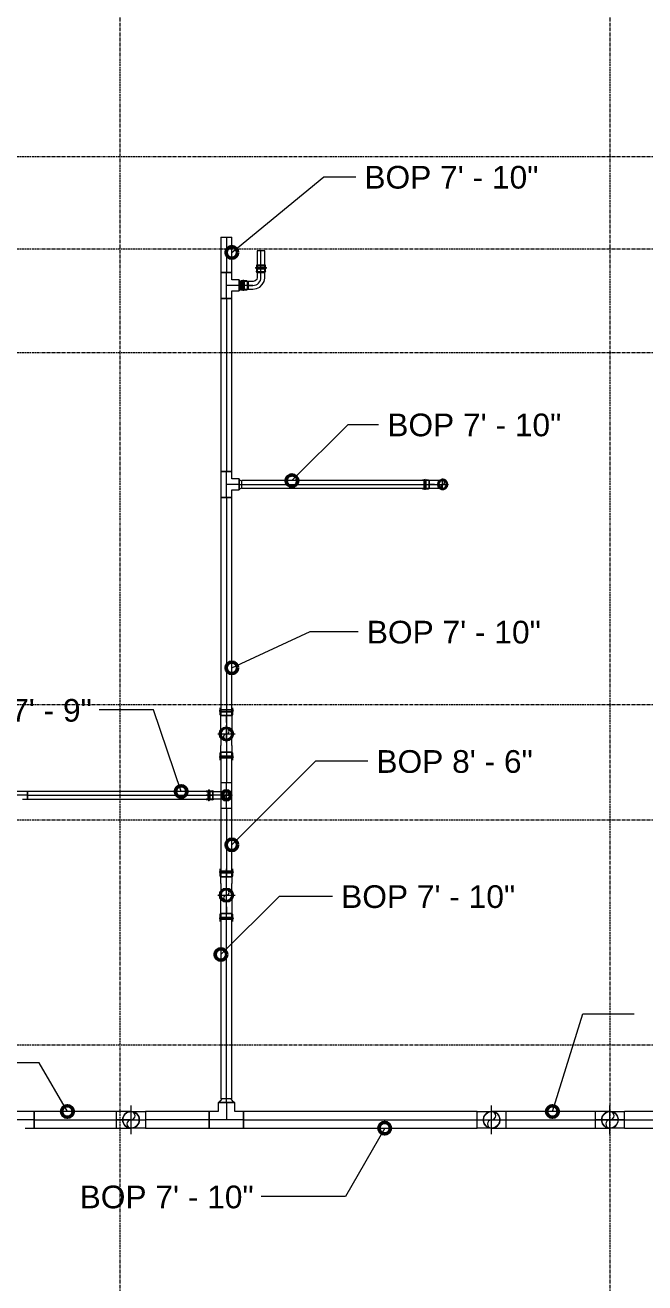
# Model space of a CAD drawing. Header units: inches. Extents: x -3679 to 241, y -496 to 1784.
# Drawn here: x -2457.4 to -2349.9, y 297.7 to 515.7 of the extents above; entities that cross this region are included whole.
import ezdxf

# ---------------------------------------------------------------- set-up
doc = ezdxf.new("R2010")
doc.units = ezdxf.units.IN
doc.header["$MEASUREMENT"] = 0
doc.linetypes.add('Grid Line', pattern=[0.875, 0.5, -0.125, 0.125, -0.125])
for name, color, linetype, lineweight in [('G-ANNO-DIMS', 251, 'Continuous', 9), ('P-PIPE', 1, 'Continuous', 9), ('P-PIPE-CNTR', 1, 'Continuous', 9), ('S-GRID', 8, 'Continuous', 9)]:
    doc.layers.add(name, color=color, linetype=linetype, lineweight=lineweight)
doc.styles.add('Arial', font='arial.ttf', dxfattribs={"height": 3.934132})

# ---------------------------------------------------------------- blocks, each defined once
blk = doc.blocks.new('Victaulic-VicPress316-Elbow 90-45deg Style P568_P571 - Standard-523083-FIFTH LEVEL')
at = {"layer": 'P-PIPE'}
for p, q in [((-0.77, 3.52), (-0.77, 3.18)), ((0.77, 3.52), (-0.77, 3.52)), ((-0.77, 3.52), (0.77, 3.52)), ((-0.77, 3.18), (0.77, 3.18)), ((0.77, 3.18), (-0.77, 3.18)), ((-0.77, 2.89), (-0.77, 2.44)), ((-0.77, 2.89), (0.77, 2.89)), ((0.77, 2.89), (-0.77, 2.89)), ((-0.66, 3.52), (-0.66, 2.22)), ((-0.66, 3.52), (0.66, 3.52)), ((0.66, 3.52), (-0.66, 3.52)), ((-0.66, 2.33), (-0.66, 1.39)), ((0, 2.33), (-0.66, 2.33)), ((-0.66, 2.33), (0, 2.33)), ((-0.66, 2.22), (0.66, 2.22)), ((0.66, 2.22), (-0.66, 2.22)), ((0, 2.33), (0.66, 2.33)), ((0.66, 2.33), (0, 2.33)), ((0, 1.39), (0, 2.33)), ((0.66, 2.22), (0.66, 3.52)), ((0.66, 1.39), (0.66, 2.33)), ((0.77, 3.18), (0.77, 3.52)), ((0.77, 2.44), (0.77, 2.89)), ((-3.18, 0.77), (-3.52, 0.77)), ((-3.52, 0.77), (-3.52, -0.77)), ((-3.52, -0.77), (-3.52, 0.77)), ((-2.22, 0.66), (-3.52, 0.66)), ((-3.52, -0.66), (-3.52, 0.66)), ((-3.52, 0.66), (-3.52, -0.66)), ((-3.18, -0.77), (-3.18, 0.77)), ((-3.18, 0.77), (-3.18, -0.77)), ((-2.44, 0.77), (-2.89, 0.77)), ((-2.89, -0.77), (-2.89, 0.77)), ((-2.89, 0.77), (-2.89, -0.77)), ((-1.39, 0.66), (-2.33, 0.66)), ((-2.33, 0), (-2.33, 0.66)), ((-2.33, 0.66), (-2.33, 0)), ((-2.22, -0.66), (-2.22, 0.66)), ((-2.22, 0.66), (-2.22, -0.66)), ((-3.52, -0.66), (-2.22, -0.66)), ((-3.52, -0.77), (-3.18, -0.77)), ((-2.89, -0.77), (-2.44, -0.77)), ((-2.33, 0), (-2.33, -0.66)), ((-2.33, -0.66), (-2.33, 0)), ((-1.39, 0), (-2.33, 0)), ((-2.33, -0.66), (-1.39, -0.66))]:
    blk.add_line(p, q, dxfattribs=at)
at = {"layer": 'P-PIPE', "flags": 128}
for points in [[(-0.77, 2.89), (-0.89, 2.96), (-0.9, 3.1), (-0.79, 3.18), (-0.77, 3.18)], [(0.77, 3.18), (0.67, 3.18), (0.42, 3.18), (0.07, 3.18), (-0.3, 3.18), (-0.6, 3.18), (-0.75, 3.18), (-0.77, 3.18)], [(-0.77, 3.18), (-0.67, 3.18), (-0.42, 3.18), (-0.07, 3.18), (0.3, 3.18), (0.6, 3.18), (0.75, 3.18), (0.77, 3.18)], [(-0.77, 2.89), (-0.67, 2.89), (-0.42, 2.89), (-0.07, 2.89), (0.3, 2.89), (0.6, 2.89), (0.75, 2.89), (0.77, 2.89)], [(0.77, 2.89), (0.67, 2.89), (0.42, 2.89), (0.07, 2.89), (-0.3, 2.89), (-0.6, 2.89), (-0.75, 2.89), (-0.77, 2.89)], [(-0.66, 2.22), (-0.77, 2.41), (-0.77, 2.44)], [(0.77, 2.44), (0.68, 2.24), (0.66, 2.22)], [(0.77, 3.18), (0.89, 3.11), (0.9, 2.98), (0.79, 2.89), (0.77, 2.89)], [(-3.18, 0.77), (-3.11, 0.89), (-2.98, 0.9), (-2.89, 0.79), (-2.89, 0.77)], [(-3.18, 0.77), (-3.18, 0.67), (-3.18, 0.42), (-3.18, 0.07), (-3.18, -0.3), (-3.18, -0.6), (-3.18, -0.75), (-3.18, -0.77)], [(-3.18, -0.77), (-3.18, -0.67), (-3.18, -0.42), (-3.18, -0.07), (-3.18, 0.3), (-3.18, 0.6), (-3.18, 0.75), (-3.18, 0.77)], [(-2.89, -0.77), (-2.89, -0.67), (-2.89, -0.42), (-2.89, -0.07), (-2.89, 0.3), (-2.89, 0.6), (-2.89, 0.75), (-2.89, 0.77)], [(-2.89, 0.77), (-2.89, 0.67), (-2.89, 0.42), (-2.89, 0.07), (-2.89, -0.3), (-2.89, -0.6), (-2.89, -0.75), (-2.89, -0.77)], [(-2.44, 0.77), (-2.24, 0.68), (-2.22, 0.66)], [(-0.66, 1.39), (-0.75, 1.04), (-1, 0.77), (-1.35, 0.66), (-1.39, 0.66)], [(-1.39, -0.66), (-0.78, -0.56), (-0.23, -0.29), (0.22, 0.13), (0.53, 0.67), (0.65, 1.27), (0.66, 1.39)], [(-2.89, -0.77), (-2.96, -0.89), (-3.1, -0.9), (-3.18, -0.79), (-3.18, -0.77)], [(-2.22, -0.66), (-2.41, -0.77), (-2.44, -0.77)]]:
    blk.add_lwpolyline(points, dxfattribs=at)
at = {"layer": 'P-PIPE'}
blk.add_arc((-1.39, 1.39), 1.39, 270, 0, dxfattribs=at)
blk = doc.blocks.new('Victaulic-VicPress316-Elbow 90-45deg Style P568_P571 - Standard-V2-FIFTH LEVEL')
at = {"layer": 'P-PIPE'}
for p, q in [((-1934.31, 162.63), (-1934.64, 162.63)), ((-1933.35, 162.52), (-1934.64, 162.52)), ((-1934.64, 161.86), (-1934.64, 161.86)), ((-1934.64, 161.86), (-1934.64, 161.86)), ((-1934.64, 161.86), (-1934.64, 161.86)), ((-1934.64, 161.86), (-1934.64, 161.86)), ((-1934.31, 161.86), (-1934.31, 161.86)), ((-1934.31, 161.86), (-1934.31, 161.86)), ((-1933.56, 162.63), (-1934.02, 162.63)), ((-1934.02, 161.86), (-1934.02, 161.86)), ((-1934.02, 161.86), (-1934.02, 161.86)), ((-1932.52, 162.52), (-1933.45, 162.52)), ((-1933.45, 162.52), (-1933.45, 161.86)), ((-1933.45, 161.86), (-1933.45, 162.52)), ((-1933.45, 161.86), (-1933.45, 161.21)), ((-1933.45, 161.21), (-1933.45, 161.86)), ((-1932.52, 161.86), (-1933.45, 161.86)), ((-1933.35, 161.86), (-1933.35, 161.86)), ((-1933.35, 161.86), (-1933.35, 161.86)), ((-1932.52, 161.86), (-1931.12, 161.86)), ((-1931.12, 161.86), (-1931.12, 161.86)), ((-1934.64, 161.21), (-1933.35, 161.21)), ((-1934.64, 161.1), (-1934.31, 161.1)), ((-1934.02, 161.1), (-1933.56, 161.1)), ((-1933.45, 161.21), (-1932.52, 161.21))]:
    blk.add_line(p, q, dxfattribs=at)
at = {"layer": 'P-PIPE', "flags": 128}
for points in [[(-1934.31, 162.63), (-1934.24, 162.75), (-1934.1, 162.76), (-1934.02, 162.65), (-1934.02, 162.63)], [(-1934.31, 162.63), (-1934.31, 162.54), (-1934.31, 162.29), (-1934.31, 161.93), (-1934.31, 161.86)], [(-1934.31, 161.86), (-1934.31, 162.23), (-1934.31, 162.51), (-1934.31, 162.63), (-1934.31, 162.63)], [(-1934.31, 161.1), (-1934.31, 161.19), (-1934.31, 161.44), (-1934.31, 161.8), (-1934.31, 161.86)], [(-1934.31, 161.86), (-1934.31, 161.5), (-1934.31, 161.22), (-1934.31, 161.1), (-1934.31, 161.1)], [(-1934.02, 162.63), (-1934.02, 162.54), (-1934.02, 162.29), (-1934.02, 161.93), (-1934.02, 161.86)], [(-1934.02, 161.86), (-1934.02, 162.23), (-1934.02, 162.51), (-1934.02, 162.63), (-1934.02, 162.63)], [(-1934.02, 161.1), (-1934.02, 161.19), (-1934.02, 161.44), (-1934.02, 161.8), (-1934.02, 161.86)], [(-1934.02, 161.86), (-1934.02, 161.5), (-1934.02, 161.22), (-1934.02, 161.1), (-1934.02, 161.1)], [(-1933.56, 162.63), (-1933.36, 162.54), (-1933.35, 162.52)], [(-1931.12, 162.52), (-1931.22, 162.52), (-1931.48, 162.52), (-1931.89, 162.52), (-1932.37, 162.52), (-1932.52, 162.52)], [(-1930.21, 161.86), (-1930.31, 162.26), (-1930.56, 162.58), (-1930.93, 162.76), (-1931.34, 162.75), (-1931.71, 162.56), (-1931.96, 162.24), (-1932.04, 161.86)], [(-1932.04, 161.86), (-1931.94, 161.47), (-1931.69, 161.15), (-1931.32, 160.97), (-1930.91, 160.98), (-1930.54, 161.17), (-1930.29, 161.49), (-1930.21, 161.86)], [(-1930.36, 161.86), (-1930.45, 162.23), (-1930.7, 162.51), (-1931.06, 162.63), (-1931.43, 162.57), (-1931.73, 162.34), (-1931.88, 162), (-1931.89, 161.86)], [(-1931.89, 161.86), (-1931.8, 161.5), (-1931.55, 161.22), (-1931.19, 161.1), (-1930.82, 161.16), (-1930.52, 161.39), (-1930.37, 161.73), (-1930.36, 161.86)], [(-1934.02, 161.1), (-1934.08, 160.98), (-1934.22, 160.97), (-1934.31, 161.08), (-1934.31, 161.1)], [(-1933.35, 161.21), (-1933.54, 161.1), (-1933.56, 161.1)], [(-1932.52, 161.21), (-1932.02, 161.21), (-1931.59, 161.21), (-1931.28, 161.21), (-1931.13, 161.21), (-1931.12, 161.21)]]:
    blk.add_lwpolyline(points, dxfattribs=at)
at = {"layer": 'P-PIPE'}
for radius, start, end in [(0.766, 0, 180), (0.766, 0, 180), (0.766, 0, 180), (0.766, 180, 0), (0.766, 180, 0), (0.766, 180, 0), (0.657, 0, 180), (0.657, 0, 180), (0.657, 90, 180), (0.658, 180, 0), (0.658, 180, 0), (0.657, 180, 270), (0.658, 0, 90), (0.658, 270, 0)]:
    blk.add_arc((-1931.12, 161.86), radius, start, end, dxfattribs=at)
blk = doc.blocks.new('Victaulic-VicPress316-Elbow 90-45deg Style P568_P571 - Standard-V10-FIFTH LEVEL')
at = {"layer": 'P-PIPE'}
for p, q in [((-3076, 591), (-3076, 591)), ((-3073.99, 591), (-3076, 591)), ((-3072.82, 591.95), (-3073.99, 591.95)), ((-3073.99, 591), (-3072.82, 591)), ((-3071.45, 591.95), (-3072.93, 591.95)), ((-3072.93, 591), (-3072.93, 591)), ((-3072.93, 591), (-3072.93, 591)), ((-3072.82, 591), (-3072.82, 591.95)), ((-3072.82, 591.95), (-3072.82, 591)), ((-3072.82, 590.05), (-3072.82, 591)), ((-3072.82, 591), (-3072.82, 590.05)), ((-3072.16, 592.06), (-3072.71, 592.06)), ((-3072.16, 591), (-3072.16, 591)), ((-3072.16, 591), (-3072.16, 591)), ((-3071.45, 592.06), (-3071.83, 592.06)), ((-3071.83, 591), (-3071.83, 591)), ((-3071.83, 591), (-3071.83, 591)), ((-3071.45, 591), (-3071.45, 591)), ((-3071.45, 591), (-3071.45, 591)), ((-3071.45, 591), (-3071.45, 591)), ((-3071.45, 591), (-3071.45, 591)), ((-3073.99, 590.05), (-3072.82, 590.05)), ((-3072.93, 590.05), (-3071.45, 590.05)), ((-3072.71, 589.94), (-3072.16, 589.94)), ((-3071.83, 589.94), (-3071.45, 589.94))]:
    blk.add_line(p, q, dxfattribs=at)
at = {"layer": 'P-PIPE', "flags": 128}
for points in [[(-3074.78, 591), (-3074.87, 591.47), (-3075.14, 591.86), (-3075.53, 592.13), (-3076, 592.22), (-3076.46, 592.13), (-3076.86, 591.87), (-3077.13, 591.48), (-3077.23, 591.01), (-3077.23, 591)], [(-3077.23, 591), (-3077.13, 590.53), (-3076.87, 590.14), (-3076.48, 589.87), (-3076.01, 589.78), (-3075.54, 589.87), (-3075.14, 590.13), (-3074.88, 590.52), (-3074.78, 590.99), (-3074.78, 591)], [(-3074.94, 591), (-3075.04, 591.43), (-3075.3, 591.79), (-3075.68, 592.01), (-3076.12, 592.05), (-3076.54, 591.91), (-3076.87, 591.61), (-3077.04, 591.21), (-3077.06, 591)], [(-3077.06, 591), (-3076.97, 590.57), (-3076.71, 590.21), (-3076.32, 589.99), (-3075.88, 589.95), (-3075.46, 590.09), (-3075.14, 590.39), (-3074.96, 590.79), (-3074.94, 591)], [(-3073.99, 591.95), (-3074.59, 591.95), (-3075.14, 591.95), (-3075.59, 591.95), (-3075.88, 591.95), (-3076, 591.95), (-3076, 591.95)], [(-3072.93, 591.95), (-3072.74, 592.06), (-3072.71, 592.06)], [(-3072.16, 592.06), (-3072.08, 592.2), (-3071.92, 592.21), (-3071.83, 592.08), (-3071.83, 592.06)], [(-3072.16, 592.06), (-3072.16, 591.97), (-3072.16, 591.71), (-3072.16, 591.32), (-3072.16, 591)], [(-3072.16, 591), (-3072.16, 591.43), (-3072.16, 591.79), (-3072.16, 592.01), (-3072.16, 592.06)], [(-3072.16, 589.94), (-3072.16, 590.03), (-3072.16, 590.29), (-3072.16, 590.68), (-3072.16, 591)], [(-3072.16, 591), (-3072.16, 590.57), (-3072.16, 590.21), (-3072.16, 589.99), (-3072.16, 589.94)], [(-3071.83, 592.06), (-3071.83, 591.97), (-3071.83, 591.71), (-3071.83, 591.32), (-3071.83, 591)], [(-3071.83, 591), (-3071.83, 591.43), (-3071.83, 591.79), (-3071.83, 592.01), (-3071.83, 592.06)], [(-3071.83, 589.94), (-3071.83, 590.03), (-3071.83, 590.29), (-3071.83, 590.68), (-3071.83, 591)], [(-3071.83, 591), (-3071.83, 590.57), (-3071.83, 590.21), (-3071.83, 589.99), (-3071.83, 589.94)], [(-3076, 590.05), (-3075.91, 590.05), (-3075.64, 590.05), (-3075.22, 590.05), (-3074.68, 590.05), (-3074.08, 590.05), (-3073.99, 590.05)], [(-3072.71, 589.94), (-3072.92, 590.03), (-3072.93, 590.05)], [(-3071.83, 589.94), (-3071.9, 589.8), (-3072.06, 589.79), (-3072.16, 589.92), (-3072.16, 589.94)]]:
    blk.add_lwpolyline(points, dxfattribs=at)
at = {"layer": 'P-PIPE'}
for radius, start, end in [(1.06, 0, 180), (1.06, 0, 180), (1.06, 0, 180), (1.06, 180, 0), (1.06, 180, 0), (1.06, 180, 0), (0.95, 0, 180), (0.95, 0, 180), (0.95, 90, 180), (0.95, 180, 0), (0.95, 180, 0), (0.95, 180, 270), (0.95, 0, 90), (0.95, 270, 0)]:
    blk.add_arc((-3076, 591), radius, start, end, dxfattribs=at)
blk = doc.blocks.new('Victaulic-VicPress316-Elbow 90-45deg Style P568_P571 - Standard-V11-FIFTH LEVEL')
at = {"layer": 'P-PIPE'}
for p, q in [((-3077.06, 595.55), (-3077.06, 595.17)), ((-3076.95, 595.55), (-3076.95, 594.07)), ((-3076, 595.55), (-3076, 595.55)), ((-3076, 595.55), (-3076, 595.55)), ((-3076, 595.55), (-3076, 595.55)), ((-3076, 595.55), (-3076, 595.55)), ((-3076, 595.17), (-3076, 595.17)), ((-3076, 595.17), (-3076, 595.17)), ((-3075.05, 594.07), (-3075.05, 595.55)), ((-3074.94, 595.17), (-3074.94, 595.55)), ((-3077.06, 594.85), (-3077.06, 594.29)), ((-3076.95, 594.18), (-3076.95, 593.02)), ((-3076, 594.18), (-3076.95, 594.18)), ((-3076.95, 594.18), (-3076, 594.18)), ((-3076, 594.85), (-3076, 594.85)), ((-3076, 594.85), (-3076, 594.85)), ((-3075.05, 594.18), (-3076, 594.18)), ((-3076, 594.18), (-3075.05, 594.18)), ((-3076, 593.02), (-3076, 594.18)), ((-3076, 594.07), (-3076, 594.07)), ((-3076, 594.07), (-3076, 594.07)), ((-3076, 591), (-3076, 593.02)), ((-3075.05, 593.02), (-3075.05, 594.18)), ((-3074.94, 594.29), (-3074.94, 594.85)), ((-3076, 591), (-3076, 591))]:
    blk.add_line(p, q, dxfattribs=at)
at = {"layer": 'P-PIPE', "flags": 128}
for points in [[(-3077.06, 594.85), (-3077.2, 594.92), (-3077.21, 595.08), (-3077.09, 595.17), (-3077.06, 595.17)], [(-3077.06, 595.17), (-3076.97, 595.17), (-3076.71, 595.17), (-3076.32, 595.17), (-3076, 595.17)], [(-3076, 595.17), (-3076.44, 595.17), (-3076.79, 595.17), (-3077.01, 595.17), (-3077.06, 595.17)], [(-3074.94, 595.17), (-3075.04, 595.17), (-3075.3, 595.17), (-3075.68, 595.17), (-3076, 595.17)], [(-3076, 595.17), (-3075.57, 595.17), (-3075.21, 595.17), (-3074.99, 595.17), (-3074.94, 595.17)], [(-3074.94, 595.17), (-3074.81, 595.1), (-3074.79, 594.94), (-3074.92, 594.85), (-3074.94, 594.85)], [(-3077.06, 594.85), (-3076.97, 594.85), (-3076.71, 594.85), (-3076.32, 594.85), (-3076, 594.85)], [(-3076, 594.85), (-3076.44, 594.85), (-3076.79, 594.85), (-3077.01, 594.85), (-3077.06, 594.85)], [(-3076.95, 594.07), (-3077.06, 594.26), (-3077.06, 594.29)], [(-3076.95, 591), (-3076.95, 591.09), (-3076.95, 591.36), (-3076.95, 591.79), (-3076.95, 592.32), (-3076.95, 592.92), (-3076.95, 593.02)], [(-3074.94, 594.85), (-3075.04, 594.85), (-3075.3, 594.85), (-3075.68, 594.85), (-3076, 594.85)], [(-3076, 594.85), (-3075.57, 594.85), (-3075.21, 594.85), (-3074.99, 594.85), (-3074.94, 594.85)], [(-3074.94, 594.29), (-3075.03, 594.09), (-3075.05, 594.07)], [(-3075.05, 593.02), (-3075.05, 592.41), (-3075.05, 591.86), (-3075.05, 591.42), (-3075.05, 591.12), (-3075.05, 591), (-3075.05, 591)], [(-3076, 592.22), (-3076.47, 592.13), (-3076.87, 591.87), (-3077.13, 591.47), (-3077.23, 591.01), (-3077.14, 590.54), (-3076.87, 590.14), (-3076.48, 589.87), (-3076.02, 589.78), (-3076, 589.78)], [(-3076.95, 591), (-3076.86, 591.41), (-3076.6, 591.74), (-3076.23, 591.92), (-3076, 591.95)], [(-3076, 590.05), (-3076.41, 590.14), (-3076.74, 590.4), (-3076.93, 590.78), (-3076.95, 591)], [(-3076, 589.78), (-3075.54, 589.87), (-3075.14, 590.13), (-3074.87, 590.53), (-3074.78, 590.99), (-3074.87, 591.46), (-3075.13, 591.86), (-3075.53, 592.13), (-3075.99, 592.22), (-3076, 592.22)], [(-3076, 591.95), (-3075.59, 591.86), (-3075.27, 591.6), (-3075.08, 591.22), (-3075.05, 591)], [(-3075.05, 591), (-3075.15, 590.59), (-3075.4, 590.26), (-3075.78, 590.08), (-3076, 590.05)]]:
    blk.add_lwpolyline(points, dxfattribs=at)
at = {"layer": 'P-PIPE'}
for radius, start, end in [(1.06, 90, 270), (1.06, 90, 270), (1.06, 90, 270), (0.95, 90, 270), (0.95, 90, 270), (0.95, 90, 180), (0.95, 180, 270), (1.06, 270, 90), (1.06, 270, 90), (1.06, 270, 90), (0.95, 270, 90), (0.95, 270, 90), (0.95, 0, 90), (0.95, 270, 0)]:
    blk.add_arc((-3076, 591), radius, start, end, dxfattribs=at)
blk = doc.blocks.new('Transition - Generic - Plumbing-CW-1022941-FIFTH LEVEL')
at = {"layer": 'P-PIPE'}
for radius, start, end in [(0.812, 0, 180), (0.562, 360, 180), (0.812, 180, 0), (0.563, 180, 0)]:
    blk.add_arc((-3323.92, 470.33), radius, start, end, dxfattribs=at)
blk = doc.blocks.new('Victaulic-VicPress316-Elbow 90-45deg Style P568_P571 - Standard-V1-FIFTH LEVEL')
at = {"layer": 'P-PIPE'}
for p, q in [((-2327.12, 161.86), (-2327.12, 161.86)), ((-2327.12, 161.86), (-2325.73, 161.86)), ((-2324.79, 162.52), (-2325.73, 162.52)), ((-2325.73, 161.86), (-2324.79, 161.86)), ((-2323.6, 162.52), (-2324.9, 162.52)), ((-2324.9, 161.86), (-2324.9, 161.86)), ((-2324.9, 161.86), (-2324.9, 161.86)), ((-2324.79, 162.52), (-2324.79, 161.86)), ((-2324.79, 161.86), (-2324.79, 162.52)), ((-2324.79, 161.86), (-2324.79, 161.21)), ((-2324.79, 161.21), (-2324.79, 161.86)), ((-2324.23, 162.63), (-2324.69, 162.63)), ((-2324.23, 161.86), (-2324.23, 161.86)), ((-2324.23, 161.86), (-2324.23, 161.86)), ((-2323.6, 162.63), (-2323.94, 162.63)), ((-2323.94, 161.86), (-2323.94, 161.86)), ((-2323.94, 161.86), (-2323.94, 161.86)), ((-2323.6, 161.86), (-2323.6, 161.86)), ((-2323.6, 161.86), (-2323.6, 161.86)), ((-2323.6, 161.86), (-2323.6, 161.86)), ((-2323.6, 161.86), (-2323.6, 161.86)), ((-2325.73, 161.21), (-2324.79, 161.21)), ((-2324.9, 161.21), (-2323.6, 161.21)), ((-2324.69, 161.1), (-2324.23, 161.1)), ((-2323.94, 161.1), (-2323.6, 161.1))]:
    blk.add_line(p, q, dxfattribs=at)
at = {"layer": 'P-PIPE', "flags": 128}
for points in [[(-2326.21, 161.86), (-2326.31, 162.26), (-2326.56, 162.58), (-2326.93, 162.76), (-2327.34, 162.75), (-2327.71, 162.56), (-2327.96, 162.24), (-2328.04, 161.86)], [(-2328.04, 161.86), (-2327.94, 161.47), (-2327.69, 161.15), (-2327.32, 160.97), (-2326.91, 160.98), (-2326.54, 161.17), (-2326.29, 161.49), (-2326.21, 161.86)], [(-2326.36, 161.86), (-2326.45, 162.23), (-2326.7, 162.51), (-2327.06, 162.63), (-2327.43, 162.57), (-2327.73, 162.34), (-2327.88, 162), (-2327.89, 161.86)], [(-2327.89, 161.86), (-2327.8, 161.5), (-2327.55, 161.22), (-2327.19, 161.1), (-2326.82, 161.16), (-2326.52, 161.39), (-2326.37, 161.73), (-2326.36, 161.86)], [(-2325.73, 162.52), (-2326.23, 162.52), (-2326.66, 162.52), (-2326.97, 162.52), (-2327.12, 162.52), (-2327.12, 162.52)], [(-2324.9, 162.52), (-2324.71, 162.63), (-2324.69, 162.63)], [(-2324.23, 162.63), (-2324.17, 162.75), (-2324.03, 162.76), (-2323.94, 162.65), (-2323.94, 162.63)], [(-2324.23, 162.63), (-2324.23, 162.54), (-2324.23, 162.29), (-2324.23, 161.93), (-2324.23, 161.86)], [(-2324.23, 161.86), (-2324.23, 162.23), (-2324.23, 162.51), (-2324.23, 162.63), (-2324.23, 162.63)], [(-2324.23, 161.1), (-2324.23, 161.19), (-2324.23, 161.44), (-2324.23, 161.8), (-2324.23, 161.86)], [(-2324.23, 161.86), (-2324.23, 161.5), (-2324.23, 161.22), (-2324.23, 161.1), (-2324.23, 161.1)], [(-2323.94, 162.63), (-2323.94, 162.54), (-2323.94, 162.29), (-2323.94, 161.93), (-2323.94, 161.86)], [(-2323.94, 161.86), (-2323.94, 162.23), (-2323.94, 162.51), (-2323.94, 162.63), (-2323.94, 162.63)], [(-2323.94, 161.1), (-2323.94, 161.19), (-2323.94, 161.44), (-2323.94, 161.8), (-2323.94, 161.86)], [(-2323.94, 161.86), (-2323.94, 161.5), (-2323.94, 161.22), (-2323.94, 161.1), (-2323.94, 161.1)], [(-2327.12, 161.21), (-2327.03, 161.21), (-2326.77, 161.21), (-2326.36, 161.21), (-2325.88, 161.21), (-2325.73, 161.21)], [(-2324.69, 161.1), (-2324.89, 161.19), (-2324.9, 161.21)], [(-2323.94, 161.1), (-2324.01, 160.98), (-2324.15, 160.97), (-2324.23, 161.08), (-2324.23, 161.1)]]:
    blk.add_lwpolyline(points, dxfattribs=at)
at = {"layer": 'P-PIPE'}
for radius, start, end in [(0.767, 0, 180), (0.767, 0, 180), (0.767, 0, 180), (0.767, 180, 360), (0.767, 180, 0), (0.767, 180, 0), (0.657, 360, 180), (0.657, 0, 180), (0.657, 90, 180), (0.658, 180, 0), (0.658, 180, 0), (0.657, 180, 270), (0.658, 0, 90), (0.658, 270, 0)]:
    blk.add_arc((-2327.12, 161.86), radius, start, end, dxfattribs=at)
blk = doc.blocks.new('Elbow - Welded - Generic - Standard-V4-FIFTH LEVEL')
at = {"layer": 'P-PIPE'}
blk.add_line((-1945.07, 591.08), (-1945.07, 591.08), dxfattribs=at)
blk.add_line((-1945.07, 591.08), (-1945.07, 591.08), dxfattribs=at)
at = {"layer": 'P-PIPE', "flags": 128}
for points in [[(-1945.07, 592.51), (-1945.74, 592.51), (-1946.37, 592.51), (-1946.9, 592.51), (-1947.3, 592.51), (-1947.53, 592.51), (-1947.59, 592.51)], [(-1947.59, 589.64), (-1947.49, 589.64), (-1947.22, 589.64), (-1946.79, 589.64), (-1946.23, 589.64), (-1945.58, 589.64), (-1945.07, 589.64)]]:
    blk.add_lwpolyline(points, dxfattribs=at)
at = {"layer": 'P-PIPE'}
for start, end in [(0, 180), (180, 0)]:
    blk.add_arc((-1947.59, 591.08), 1.44, start, end, dxfattribs=at)
blk = doc.blocks.new('Elbow - Welded - Generic - Standard-V12-FIFTH LEVEL')
at = {"layer": 'P-PIPE'}
blk.add_line((-2686.72, 326), (-2686.72, 326), dxfattribs=at)
blk.add_line((-2686.72, 326), (-2686.72, 326), dxfattribs=at)
at = {"layer": 'P-PIPE', "flags": 128}
for points in [[(-2690.68, 326), (-2690.59, 326.51), (-2690.32, 326.95), (-2689.91, 327.27), (-2689.42, 327.43), (-2689.24, 327.44)], [(-2689.24, 327.44), (-2689.15, 327.44), (-2688.88, 327.44), (-2688.44, 327.44), (-2687.89, 327.44), (-2687.24, 327.44), (-2686.72, 327.44)], [(-2689.24, 327.44), (-2688.73, 327.34), (-2688.29, 327.08), (-2687.97, 326.67), (-2687.82, 326.18), (-2687.81, 326)], [(-2689.24, 324.56), (-2689.75, 324.66), (-2690.19, 324.92), (-2690.51, 325.33), (-2690.67, 325.82), (-2690.68, 326)], [(-2687.81, 326), (-2687.9, 325.49), (-2688.16, 325.05), (-2688.57, 324.73), (-2689.06, 324.57), (-2689.24, 324.56)], [(-2686.72, 324.56), (-2687.4, 324.56), (-2688.03, 324.56), (-2688.56, 324.56), (-2688.96, 324.56), (-2689.19, 324.56), (-2689.24, 324.56)]]:
    blk.add_lwpolyline(points, dxfattribs=at)
at = {"layer": 'P-PIPE'}
for start, end in [(0, 180), (180, 0)]:
    blk.add_arc((-2689.24, 326), 1.44, start, end, dxfattribs=at)

msp = doc.modelspace()

# ---------------------------------------------------------------- linework, layer by layer
at = {"layer": 'G-ANNO-DIMS'}
for p, q in [((-2421.55, 476.35), (-2405.6, 489.48)), ((-2405.6, 489.48), (-2400.07, 489.48)), ((-2411.13, 436.79), (-2401.37, 446.55)), ((-2401.37, 446.55), (-2396.1, 446.55)), ((-2421.55, 404.35), (-2407.97, 410.63)), ((-2407.97, 410.63), (-2399.65, 410.63)), ((-2435.17, 397.08), (-2444.54, 397.08)), ((-2430.34, 382.91), (-2435.17, 397.08)), ((-2421.55, 373.66), (-2407, 388.21)), ((-2407, 388.21), (-2397.99, 388.21)), ((-2423.45, 354.66), (-2413.32, 364.79)), ((-2413.32, 364.79), (-2404.1, 364.79)), ((-2365.96, 327.44), (-2360.66, 344.36)), ((-2360.66, 344.36), (-2351.81, 344.36)), ((-2454.95, 335.88), (-2463.38, 335.88)), ((-2450.08, 327.44), (-2454.95, 335.88)), ((-2395.05, 324.56), (-2401.87, 312.73)), ((-2401.87, 312.73), (-2416.49, 312.73))]:
    msp.add_line(p, q, dxfattribs=at)
at = {"layer": 'G-ANNO-DIMS', "lineweight": 50}
for centre in [(-2421.55, 476.35), (-2411.13, 436.79), (-2421.55, 404.35), (-2430.34, 382.91), (-2421.55, 373.66), (-2423.45, 354.66), (-2450.08, 327.44), (-2365.96, 327.44), (-2395.05, 324.56)]:
    msp.add_circle(centre, 1, dxfattribs=at)
at = {"layer": 'P-PIPE'}
for p, q in [((-2423.45, 479), (-2423.45, 472.88)), ((-2423.45, 479), (-2421.55, 479)), ((-2421.55, 472.88), (-2421.55, 479)), ((-2417.16, 476.64), (-2417.16, 472.97)), ((-2415.84, 476.64), (-2417.16, 476.64)), ((-2415.84, 472.97), (-2415.84, 476.64)), ((-2423.45, 472.88), (-2423.45, 468.39)), ((-2421.55, 472.88), (-2423.45, 472.88)), ((-2423.45, 472.88), (-2421.55, 472.88)), ((-2423.45, 472.88), (-2421.55, 472.88)), ((-2421.55, 471.59), (-2421.55, 472.88)), ((-2420.26, 471.59), (-2421.55, 471.59)), ((-2420.26, 469.68), (-2420.26, 471.59)), ((-2420.26, 471.59), (-2420.26, 469.68)), ((-2419.85, 471.2), (-2420.26, 471.45)), ((-2418.83, 471.29), (-2419.85, 471.29)), ((-2419.85, 471.29), (-2419.85, 469.98)), ((-2418.83, 471.29), (-2418.83, 469.98)), ((-2415.84, 472.97), (-2417.16, 472.97)), ((-2421.55, 468.39), (-2421.55, 469.68)), ((-2421.55, 469.68), (-2420.26, 469.68)), ((-2420.26, 469.82), (-2419.85, 470.07)), ((-2419.85, 469.98), (-2418.83, 469.98)), ((-2421.55, 468.39), (-2423.45, 468.39)), ((-2423.45, 468.39), (-2421.55, 468.39)), ((-2423.45, 468.39), (-2423.45, 438.38)), ((-2423.45, 468.39), (-2421.55, 468.39)), ((-2421.55, 438.38), (-2421.55, 468.39)), ((-2423.45, 438.38), (-2423.45, 433.89)), ((-2421.55, 438.38), (-2423.45, 438.38)), ((-2423.45, 438.38), (-2421.55, 438.38)), ((-2423.45, 438.38), (-2421.55, 438.38)), ((-2421.55, 437.09), (-2421.55, 438.38)), ((-2420.26, 437.09), (-2421.55, 437.09)), ((-2420.26, 435.18), (-2420.26, 437.09)), ((-2420.26, 437.09), (-2420.26, 435.18)), ((-2419.85, 436.7), (-2420.26, 436.95)), ((-2387.33, 436.79), (-2419.85, 436.79)), ((-2419.85, 435.48), (-2419.85, 436.79)), ((-2387.33, 435.48), (-2387.33, 436.79)), ((-2421.55, 433.89), (-2423.45, 433.89)), ((-2423.45, 433.89), (-2421.55, 433.89)), ((-2423.45, 433.89), (-2423.45, 396.07)), ((-2423.45, 433.89), (-2421.55, 433.89)), ((-2421.55, 433.89), (-2421.55, 435.18)), ((-2421.55, 435.18), (-2420.26, 435.18)), ((-2421.55, 396.07), (-2421.55, 433.89)), ((-2420.26, 435.32), (-2419.85, 435.57)), ((-2419.85, 435.48), (-2387.33, 435.48)), ((-2423.45, 396.07), (-2421.55, 396.07)), ((-2423.45, 389.71), (-2423.45, 384.5)), ((-2423.45, 389.71), (-2421.55, 389.71)), ((-2421.55, 384.5), (-2421.55, 389.71)), ((-2423.45, 384.5), (-2423.45, 380.01)), ((-2423.45, 384.5), (-2421.55, 384.5)), ((-2421.55, 380.01), (-2421.55, 384.5)), ((-2457, 382.91), (-2460, 382.91)), ((-2457.84, 381.6), (-2457, 381.6)), ((-2424.83, 382.91), (-2457, 382.91)), ((-2457, 381.6), (-2457, 382.91)), ((-2457, 381.6), (-2457, 382.91)), ((-2457, 382.91), (-2457, 381.6)), ((-2457, 381.6), (-2424.83, 381.6)), ((-2424.83, 381.6), (-2424.83, 382.91)), ((-2423.45, 380.01), (-2423.45, 368.12)), ((-2423.45, 380.01), (-2421.55, 380.01)), ((-2421.55, 368.12), (-2421.55, 380.01)), ((-2423.45, 368.12), (-2421.55, 368.12)), ((-2423.45, 361.76), (-2423.45, 329.65)), ((-2421.55, 361.76), (-2423.45, 361.76)), ((-2421.55, 329.65), (-2421.55, 361.76)), ((-2423.31, 329.65), (-2423.81, 328.99)), ((-2421.55, 329.65), (-2423.45, 329.65)), ((-2421.19, 328.99), (-2421.69, 329.65)), ((-2455.85, 327.44), (-2461.83, 327.44)), ((-2441.56, 327.44), (-2455.85, 327.44)), ((-2455.85, 324.56), (-2455.85, 327.44)), ((-2455.85, 324.56), (-2455.85, 327.44)), ((-2455.85, 327.44), (-2455.85, 324.56)), ((-2441.56, 324.56), (-2441.56, 327.44)), ((-2425.49, 327.44), (-2436.52, 327.44)), ((-2436.52, 327.44), (-2436.52, 324.56)), ((-2423.94, 327.44), (-2425.49, 327.44)), ((-2425.49, 327.44), (-2425.49, 324.56)), ((-2425.49, 324.56), (-2425.49, 327.44)), ((-2425.49, 327.44), (-2425.49, 324.56)), ((-2423.94, 328.99), (-2423.94, 327.44)), ((-2421.06, 328.99), (-2423.94, 328.99)), ((-2423.94, 328.99), (-2421.06, 328.99)), ((-2421.06, 327.44), (-2421.06, 328.99)), ((-2419.51, 327.44), (-2421.06, 327.44)), ((-2419.51, 327.44), (-2419.51, 324.56)), ((-2419.51, 324.56), (-2419.51, 327.44)), ((-2379.03, 327.44), (-2419.51, 327.44)), ((-2419.51, 324.56), (-2419.51, 327.44)), ((-2379.03, 324.56), (-2379.03, 327.44)), ((-2358.51, 327.44), (-2373.99, 327.44)), ((-2373.99, 324.56), (-2373.99, 327.44)), ((-2358.51, 324.56), (-2358.51, 327.44)), ((-2279.24, 327.44), (-2353.47, 327.44)), ((-2353.47, 324.56), (-2353.47, 327.44)), ((-2457.4, 324.56), (-2455.85, 324.56)), ((-2455.85, 324.56), (-2441.56, 324.56)), ((-2436.52, 324.56), (-2425.49, 324.56)), ((-2425.49, 324.56), (-2419.51, 324.56)), ((-2419.51, 324.56), (-2379.03, 324.56)), ((-2373.99, 324.56), (-2358.51, 324.56)), ((-2353.47, 324.56), (-2279.24, 324.56))]:
    msp.add_line(p, q, dxfattribs=at)
for centre, radius, start, end in [((-2385, 436.14), 0.657, 0, 180), ((-2385, 436.14), 0.657, 180, 0), ((-2385, 435.81), 0.329, 90, 270), ((-2385, 436.46), 0.329, 270, 90), ((-2422.5, 392.89), 0.95, 0, 180), ((-2422.5, 392.89), 0.95, 180, 0), ((-2422.5, 392.42), 0.475, 90, 270), ((-2422.5, 393.37), 0.475, 270, 90), ((-2422.5, 382.25), 0.951, 90, 270), ((-2422.5, 382.25), 0.658, 0, 180), ((-2422.5, 382.25), 0.657, 180, 0), ((-2422.5, 381.93), 0.329, 90, 270), ((-2422.5, 382.25), 0.951, 270, 90), ((-2422.5, 382.58), 0.329, 270, 90), ((-2422.5, 364.94), 0.95, 0, 180), ((-2422.5, 364.94), 0.95, 180, 0), ((-2422.5, 364.47), 0.475, 90, 270), ((-2422.5, 365.42), 0.475, 270, 90), ((-2439.04, 326), 1.44, 0, 180), ((-2439.04, 326.72), 0.719, 270, 90), ((-2376.51, 326), 1.44, 0, 180), ((-2376.51, 326.72), 0.719, 270, 90), ((-2355.99, 326), 1.44, 0, 180), ((-2355.99, 326.72), 0.719, 270, 90), ((-2439.04, 326), 1.44, 180, 0), ((-2439.04, 325.28), 0.719, 90, 270), ((-2376.51, 326), 1.44, 180, 0), ((-2376.51, 325.28), 0.719, 90, 270), ((-2355.99, 326), 1.44, 180, 0), ((-2355.99, 325.28), 0.719, 90, 270)]:
    msp.add_arc(centre, radius, start, end, dxfattribs=at)
at = {"layer": 'P-PIPE-CNTR'}
for p, q in [((-2422.5, 479), (-2422.5, 472.88)), ((-2422.5, 479), (-2422.5, 472.88)), ((-2416.5, 472.97), (-2416.5, 476.64)), ((-2416.5, 472.97), (-2416.5, 476.64)), ((-2416.5, 472.03), (-2416.5, 474.16)), ((-2422.5, 468.39), (-2422.5, 472.88)), ((-2416.5, 472.03), (-2416.5, 472.97)), ((-2420.26, 470.64), (-2422.5, 470.64)), ((-2420.26, 470.64), (-2419.85, 470.64)), ((-2418.83, 470.64), (-2419.85, 470.64)), ((-2418.83, 470.64), (-2419.85, 470.64)), ((-2418.83, 470.64), (-2417.89, 470.64)), ((-2422.5, 468.39), (-2422.5, 438.38)), ((-2422.5, 468.39), (-2422.5, 438.38)), ((-2422.5, 433.89), (-2422.5, 438.38)), ((-2420.26, 436.14), (-2422.5, 436.14)), ((-2420.26, 436.14), (-2419.85, 436.14)), ((-2419.85, 436.14), (-2387.33, 436.14)), ((-2419.85, 436.14), (-2387.33, 436.14)), ((-2387.33, 436.14), (-2386.39, 436.14)), ((-2386.39, 436.14), (-2385, 436.14)), ((-2386, 436.14), (-2384, 436.14)), ((-2385, 435.14), (-2385, 437.14)), ((-2422.5, 433.89), (-2422.5, 396.07)), ((-2422.5, 433.89), (-2422.5, 396.07)), ((-2422.5, 396.07), (-2422.5, 394.91)), ((-2422.5, 394.91), (-2422.5, 392.89)), ((-2424, 392.89), (-2421, 392.89)), ((-2422.5, 391.39), (-2422.5, 394.39)), ((-2422.5, 392.89), (-2422.5, 390.88)), ((-2422.5, 390.88), (-2422.5, 389.71)), ((-2422.5, 390.88), (-2422.5, 388.34)), ((-2422.5, 389.71), (-2422.5, 384.5)), ((-2422.5, 389.71), (-2422.5, 384.5)), ((-2422.5, 380.01), (-2422.5, 384.5)), ((-2457, 382.25), (-2460, 382.25)), ((-2457, 382.25), (-2424.83, 382.25)), ((-2457, 382.25), (-2424.83, 382.25)), ((-2423.89, 382.25), (-2426.02, 382.25)), ((-2423.89, 382.25), (-2424.83, 382.25)), ((-2422.5, 382.25), (-2423.89, 382.25)), ((-2423.5, 382.25), (-2421.5, 382.25)), ((-2422.5, 381.25), (-2422.5, 383.25)), ((-2422.5, 380.01), (-2422.5, 368.12)), ((-2422.5, 380.01), (-2422.5, 368.12)), ((-2422.5, 366.96), (-2422.5, 369.49)), ((-2422.5, 366.96), (-2422.5, 368.12)), ((-2422.5, 364.94), (-2422.5, 366.96)), ((-2422.5, 363.44), (-2422.5, 366.44)), ((-2424, 364.94), (-2421, 364.94)), ((-2422.5, 362.93), (-2422.5, 364.94)), ((-2422.5, 361.76), (-2422.5, 362.93)), ((-2422.5, 329.65), (-2422.5, 361.76)), ((-2422.5, 329.65), (-2422.5, 361.76)), ((-2422.5, 328.99), (-2422.5, 329.65)), ((-2439.04, 323.5), (-2439.04, 328.5)), ((-2422.5, 328.99), (-2422.5, 326)), ((-2376.51, 323.5), (-2376.51, 328.5)), ((-2355.99, 323.5), (-2355.99, 328.5)), ((-2455.85, 326), (-2461.83, 326)), ((-2455.85, 326), (-2441.56, 326)), ((-2455.85, 326), (-2441.56, 326)), ((-2439.04, 326), (-2441.56, 326)), ((-2441.54, 326), (-2436.54, 326)), ((-2439.04, 326), (-2436.52, 326)), ((-2425.49, 326), (-2436.52, 326)), ((-2425.49, 326), (-2436.52, 326)), ((-2419.51, 326), (-2425.49, 326)), ((-2419.51, 326), (-2379.03, 326)), ((-2419.51, 326), (-2379.03, 326)), ((-2379.03, 326), (-2376.51, 326)), ((-2379.01, 326), (-2374.01, 326)), ((-2376.51, 326), (-2373.99, 326)), ((-2373.99, 326), (-2358.51, 326)), ((-2373.99, 326), (-2358.51, 326)), ((-2355.99, 326), (-2358.51, 326)), ((-2358.49, 326), (-2353.49, 326)), ((-2353.47, 326), (-2355.99, 326)), ((-2353.47, 326), (-2279.24, 326)), ((-2353.47, 326), (-2279.24, 326))]:
    msp.add_line(p, q, dxfattribs=at)
msp.add_arc((-2417.89, 472.03), 1.39, 270, 0, dxfattribs=at)
at = {"layer": 'S-GRID', "linetype": 'Grid Line'}
for p, q in [((-2441, 1771.74), (-2441, -484.26)), ((-2356, 1771.74), (-2356, -484.26)), ((-3666.39, 493), (228, 493)), ((-3666.39, 477), (228, 477)), ((-3666.39, 459), (228, 459)), ((-3666.39, 398), (228, 398)), ((-3666.39, 378), (228, 378)), ((-3666.39, 339), (226, 339))]:
    msp.add_line(p, q, dxfattribs=at)

# ---------------------------------------------------------------- block references
at = {"layer": 'P-PIPE'}
for name, p in [('Victaulic-VicPress316-Elbow 90-45deg Style P568_P571 - Standard-523083-FIFTH LEVEL', (-2416.5, 470.64)), ('Victaulic-VicPress316-Elbow 90-45deg Style P568_P571 - Standard-V2-FIFTH LEVEL', (-453.88, 274.27)), ('Elbow - Welded - Generic - Standard-V4-FIFTH LEVEL', (-428.92, -265.08)), ('Elbow - Welded - Generic - Standard-V12-FIFTH LEVEL', (333.25, 0))]:
    msp.add_blockref(name, p, dxfattribs=at)
at = {"layer": 'P-PIPE', "extrusion": (0, 0, -1)}
for name, p, rotation in [('Victaulic-VicPress316-Elbow 90-45deg Style P568_P571 - Standard-V10-FIFTH LEVEL', (3013.5, 3468.89), 90), ('Victaulic-VicPress316-Elbow 90-45deg Style P568_P571 - Standard-V11-FIFTH LEVEL', (-653.5, 983.89), 180), ('Victaulic-VicPress316-Elbow 90-45deg Style P568_P571 - Standard-V10-FIFTH LEVEL', (1831.5, -2711.06), 270), ('Elbow - Welded - Generic - Standard-V4-FIFTH LEVEL', (491.45, 917.08), 180)]:
    msp.add_blockref(name, p, dxfattribs=dict(at, rotation=rotation))
for name, p in [('Victaulic-VicPress316-Elbow 90-45deg Style P568_P571 - Standard-V1-FIFTH LEVEL', (4749.62, 220.39)), ('Victaulic-VicPress316-Elbow 90-45deg Style P568_P571 - Standard-V11-FIFTH LEVEL', (5498.5, -226.06))]:
    msp.add_blockref(name, p, dxfattribs=at)
at = {"layer": 'P-PIPE'}
for name, p, rotation in [('Transition - Generic - Plumbing-CW-1022941-FIFTH LEVEL', (-1952.17, 3706.18), 90), ('Elbow - Welded - Generic - Standard-V4-FIFTH LEVEL', (-4386.62, 917.08), 180), ('Elbow - Welded - Generic - Standard-V12-FIFTH LEVEL', (-5065.75, 652), 180), ('Elbow - Welded - Generic - Standard-V4-FIFTH LEVEL', (-4303.58, 917.08), 180)]:
    msp.add_blockref(name, p, dxfattribs=dict(at, rotation=rotation))

# ---------------------------------------------------------------- texts
at = {"layer": 'G-ANNO-DIMS', "char_height": 3.9341, "attachment_point": 1, "line_spacing_factor": 0.938532, "style": 'Arial'}
for s, insert, width in [('BOP 7\' - 10"', (-2398.57, 491.35), 35.952), ('BOP 7\' - 10"', (-2394.6, 448.42), 35.952), ('BOP 7\' - 10"', (-2398.15, 412.5), 35.952), ('BOP 7\' - 9"', (-2472.96, 398.95), 32.304), ('BOP 8\' - 6"', (-2396.49, 390.08), 32.304), ('BOP 7\' - 10"', (-2402.6, 366.66), 35.952), ('BOP 7\' - 10"', (-2447.95, 314.6), 35.952)]:
    msp.add_mtext(s, dxfattribs=dict(at, insert=insert, width=width))

doc.saveas('drawing.dxf')
